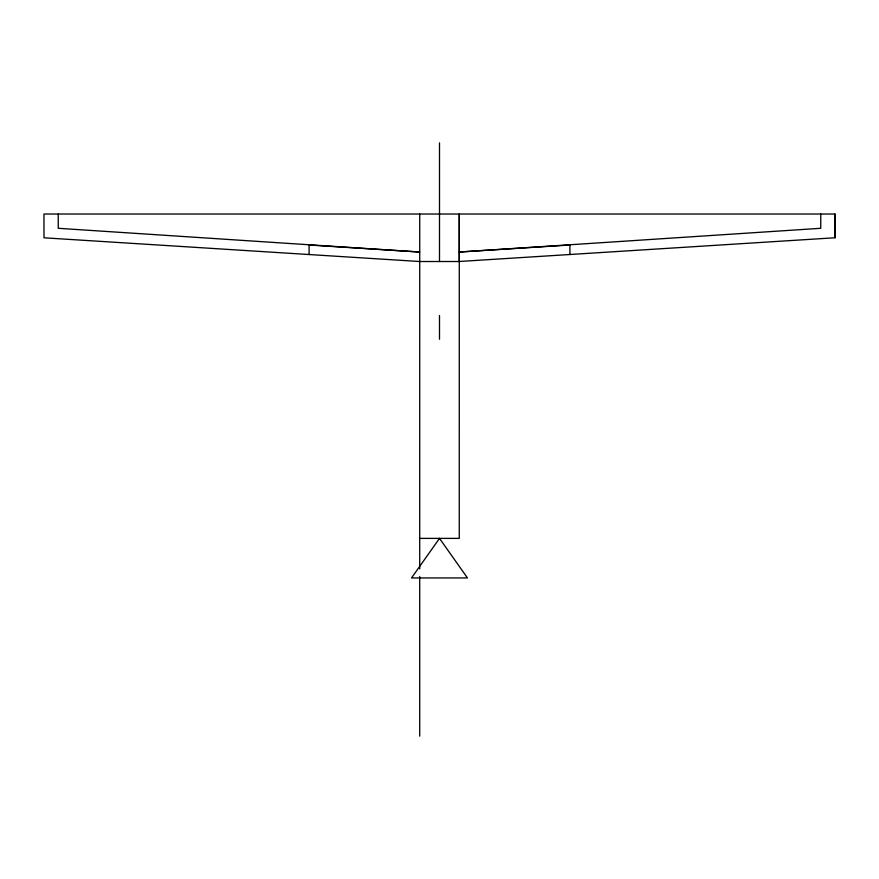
<?xml version="1.0" encoding="UTF-8"?>
<svg xmlns="http://www.w3.org/2000/svg" width="879" height="879" viewBox="0 0 879 879"><rect width="100%" height="100%" fill="white"/><g stroke="black" fill="none" stroke-linecap="round" stroke-linejoin="round"><path stroke-width="1.32" d="M459.299 261.492L835.05 237.759L835.05 214.026L43.95 214.026L44.005 237.802L419.744 261.524L459.267 261.513L459.277 214.047L459.267 538.387L419.712 538.387M835.05 237.759L835.05 214.026M820.755 214.058L820.755 228.298L459.256 252.031L569.911 245.021L569.911 254.514M58.245 214.058L58.245 228.298L419.744 252.031L309.089 245.021L309.089 254.514M439.5 142.848L439.5 261.502M439.5 315.517L439.5 339.25M419.722 214.026L419.712 568.867M419.712 576.503L419.712 736.152M439.5 538.387L411.526 577.942L467.474 577.942L439.5 538.387"/></g></svg>
